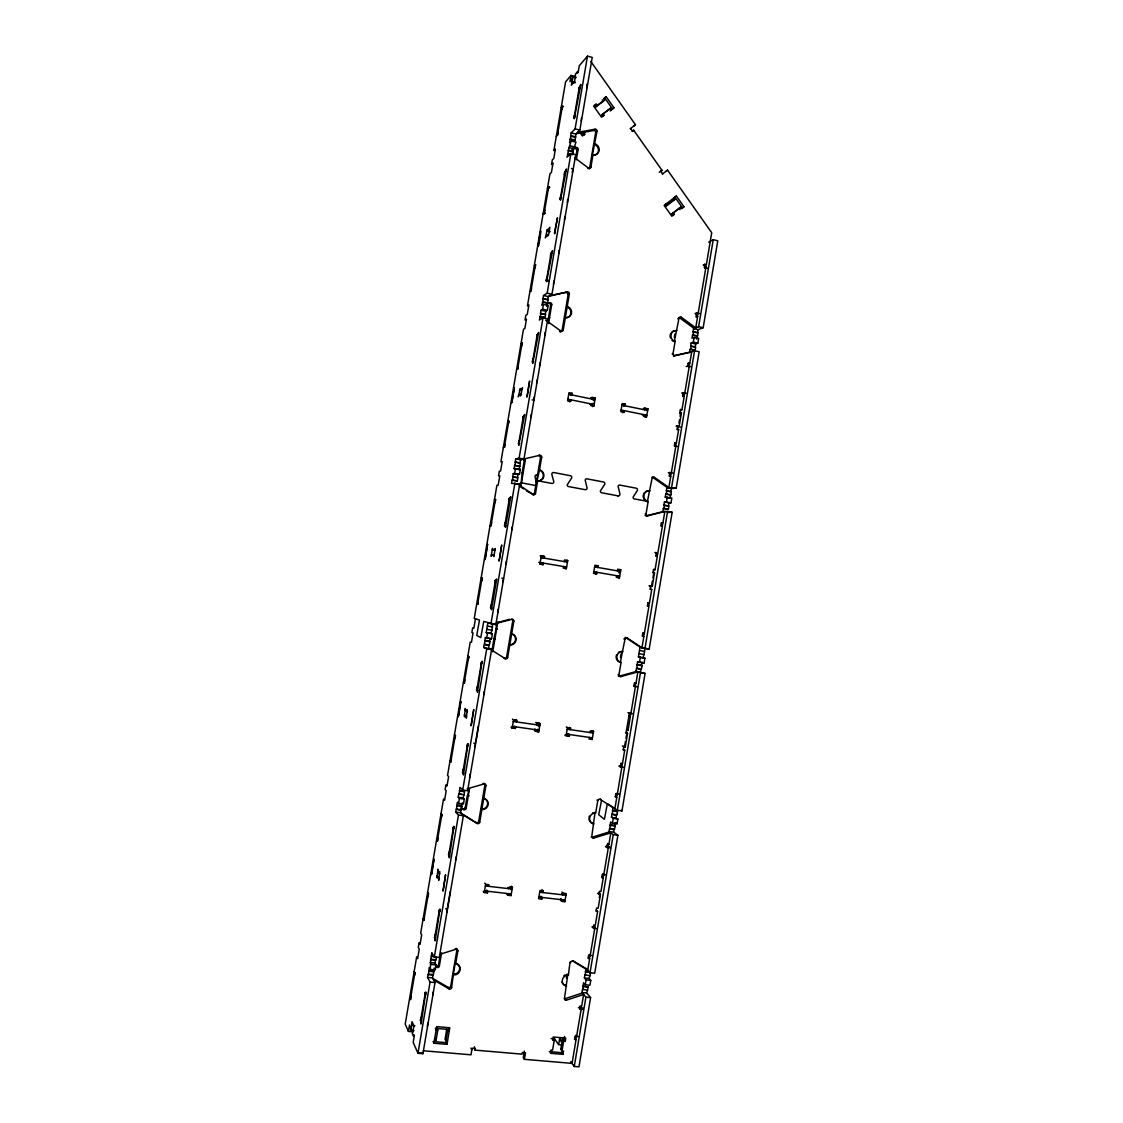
<?xml version="1.0" encoding="UTF-8"?>
<svg xmlns="http://www.w3.org/2000/svg" width="1123" height="1123" viewBox="0 0 1123 1123"><rect width="100%" height="100%" fill="white"/><g stroke="black" fill="none" stroke-linecap="round" stroke-linejoin="round"><path stroke-width="1.5" d="M601.521 800.446L598.713 814.722L604.385 819.327L607.361 803.703L617.327 810.315L621.974 810.918L645.079 673.449L635.983 671.259L636.516 668.059C642.749 672.424 644.377 662.752 637.05 664.872L637.597 661.672L644.097 662.977L644.911 658.162L638.397 656.871L638.931 653.67L643.998 654.541L667.567 511.428L672.158 512.285L649.15 649.234L640.012 647.269L638.931 653.67M626.816 733.193C627.35 730.511 624.781 733.417 627.518 733.53L625.272 746.935L622.339 746.009M653.783 572.842C654.26 570.035 651.635 573.755 654.527 572.912L652.281 586.276L649.276 585.813L652.281 586.276M575.636 76.617L571.06 75.423L565.585 81.853L553.878 150.608L555.408 149.05L553.807 158.399L552.305 159.915L551.505 164.562L553.021 163.074L551.421 172.409L549.919 173.868L527.445 305.947L528.863 305.035L527.263 314.412L525.859 315.296L525.059 319.957L526.462 319.1L524.862 328.478L523.472 329.306L500.9 461.876L502.206 461.609L500.605 471.014L499.314 471.239L498.514 475.927L499.805 475.731L498.205 485.136L496.913 485.304L474.271 618.38L479.493 620.064L476.728 635.421L480.784 637.569L483.76 621.44L495.847 624.556L519.752 483.859L511.597 483.395L512.144 480.125L517.31 480.967L517.857 477.696L512.706 476.84L513.267 473.569L519.5 474.243L520.342 469.316L514.095 468.656L514.657 465.385L519.809 466.227L520.37 462.957L515.204 462.115L515.766 458.844L519.121 458.156L523.964 459.082L547.785 318.932L542.971 317.893L539.377 319.999L540.303 316.504L545.076 317.542L545.638 314.286L540.486 313.471L541.033 310.215L542.577 309.274L547.364 310.313L548.192 305.414L543.406 304.361L541.862 305.316L542.802 301.82L547.575 302.873L548.136 299.602L542.971 298.802L543.532 295.546L547.168 293.187L551.983 294.254L575.706 154.665L570.919 153.472L567.045 157.234L568.561 150.342L573.306 151.507L572.744 154.763M554.537 232.798L554.636 233.781L557.457 217.75L554.537 232.798L555.141 232.321M538.128 245.895C539.84 244.589 543.125 212.907 538.128 245.895L538.675 245.46M498.921 559.9L498.977 561.163L501.714 545.006L499.44 559.956M526.785 396.026L526.855 397.149L529.593 381.062L527.347 395.815M484.954 558.37L484.982 559.563L487.607 544.136L485.417 558.412M442.869 889.584L442.967 891.143L445.55 874.817L443.29 890.174M511.597 401.837L511.653 402.918L514.348 387.589L512.102 401.641M470.958 724.419L470.972 725.823L473.738 709.596L471.421 724.742M431.372 873.189L431.443 874.663L434.011 859.095L431.751 873.722M458.212 715.477L458.226 716.811L460.865 701.314L458.633 715.772M617.832 495.875L618.099 495.861A1.642 1.572 86.9 0 0 619.896 493.811L618.099 486.315A1.642 1.572 86.1 0 1 619.91 485.094L636.222 488.196A1.642 1.558 86.9 0 1 637.232 490.751L633.119 497.11A1.642 1.558 87.6 0 0 634.411 498.921L648.139 501.49L646.062 513.857A1.628 1.558 89.7 0 0 647.957 515.724L664.844 511.512L662.921 522.981L661.405 522.995M446.968 1044.362L449.776 1027.784L436.721 1026.619L433.899 1043.239L446.968 1044.362L446.126 1042.663L433.099 1041.54L433.899 1043.239M487.761 891.283L487.48 892.925L484.252 892.56L485.655 884.32L484.687 883.141M515.359 728.462L514.292 727.802L514.573 726.174L515.639 726.82L515.359 728.462L512.158 728.013L513.548 719.801L512.481 719.169M544.501 556.475L543.35 556.376L543.069 558.005L544.234 558.117L544.501 556.475L541.328 555.927L539.938 564.097L543.125 564.644L543.392 563.016L542.241 562.89L541.974 564.518L543.125 564.644M487.48 892.925L486.778 890.09M569.529 401.88L569.81 400.251L571.046 399.844L570.779 401.473L567.62 400.827L568.996 392.685L572.154 393.331L571.874 394.959L570.638 395.38L570.905 393.766L572.154 393.331M516.748 720.264L516.468 721.907L515.401 721.261L515.682 719.632L516.748 720.264L513.548 719.801M474.411 1046.776L475.057 1050.131L522.013 1054.146L522.293 1052.518L525.466 1052.784L524.357 1059.326L572.056 1063.369L576.057 1039.589L574.822 1037.947M475.057 1050.131L475.338 1048.489L472.109 1048.208L471 1054.806L423.259 1050.763M510.797 889.486L511.358 886.215L512.411 887.395L511.021 895.593L507.821 895.228L508.101 893.585M536.668 724.812L536.934 723.184L535.811 722.538L540.107 723.633L538.731 731.817L535.559 731.354L535.825 729.725L534.702 729.066M563.451 566.483L563.184 568.112L566.329 568.659L567.719 560.517L564.56 559.97L564.279 561.598M591.793 399.03L592.074 397.402L595.204 398.047L593.828 406.147L592.523 406.54L593.07 403.297M538.422 726.258L538.97 723.001M569.249 736.183L568.027 735.495L568.294 733.88L569.529 734.554L569.249 736.183L566.104 735.733L567.48 727.592L566.259 726.946M623.616 406.189L623.897 404.589L625.3 404.196L625.02 405.81M541.749 899.074L542.016 897.445L540.879 896.252L540.598 897.881L541.749 899.074L538.577 898.723L539.966 890.553L543.125 890.918L542.844 892.546L541.707 891.367L541.974 889.739L543.125 890.918M570.624 728.055L570.344 729.669L569.122 729.024L569.389 727.395L570.624 728.055L567.48 727.592M596.65 573.909L596.917 572.281L595.597 572.14L595.33 573.755L596.65 573.909L593.52 573.362L594.895 565.262L598.012 565.81L597.745 567.424L596.425 567.297L596.692 565.683L598.012 565.81M623.939 412.253L624.206 410.653L622.802 411.018L622.535 412.618L623.939 412.253L620.837 411.636L622.198 403.564L625.3 404.196M524.371 1051.086L523.276 1057.613L524.357 1059.326M561.865 892.027L563.072 893.206L566.203 893.571L564.841 901.699L561.697 901.348L561.977 899.72L560.77 898.512M563.072 893.206L562.791 894.834L561.584 893.655M589.336 737.39L589.07 739.018L592.186 739.453L593.548 731.368L592.242 730.708M590.151 732.533L590.431 730.919L593.548 731.368M616.597 575.692L616.33 577.306L619.419 577.84L620.78 569.782L617.692 569.235L617.411 570.849M644.56 409.797L644.841 408.182L647.915 408.814L646.553 416.844L645.093 417.195M618.857 572.856L619.391 569.642L620.78 569.782M553.063 1038.747L554.229 1040.403L552.586 1050.159L551.014 1050.033L550.467 1053.29L563.016 1054.371L563.564 1051.114L561.991 1050.974L560.798 1049.303L562.426 1039.575L563.999 1039.716L565.206 1041.372L563.634 1041.232L562.426 1039.575M566.427 978.245L566.989 974.834M620.443 657.418L621.005 654.035M674.333 337.363L674.895 334.008M582.697 1009.493L579.594 1009.198L580.142 1005.955L581.686 1006.096L583.637 994.501L566.413 1000.172A1.67 1.544 -54.2 0 1 564.476 998.459L567.789 974.483A5.573 5.138 -54.6 0 0 566.497 974.525M609.873 847.865L606.785 847.472L607.332 844.243L608.877 844.44L610.814 832.873L593.702 838.067A1.656 1.558 -60.7 0 1 591.779 836.312L595.022 812.673A5.503 5.18 -61.6 0 0 592.411 813.052M636.938 686.855L633.877 686.378L634.411 683.163L635.955 683.402L637.878 671.891L620.879 676.579A1.642 1.558 -73.1 0 1 618.97 674.769L621.047 662.43L620.359 662.205L624.964 639.212A1.628 1.558 -76.7 0 1 627.364 638.089L641.935 647.789L643.872 636.278L642.426 635.927M647.409 501.532L652.028 478.44A1.628 1.558 86.2 0 1 654.414 477.373L668.887 487.508L670.81 476.04L669.294 475.745L669.827 472.544L672.874 473.134M672.003 340.367A5.461 5.124 75.7 0 0 674.333 341.603L678.994 318.272A1.642 1.53 74.9 0 1 681.366 317.276L695.727 327.832L697.65 316.405L696.148 316.068L696.681 312.882L699.699 313.57M566.568 986.022A5.587 5.138 -54.6 0 1 562.328 980.098A5.587 5.138 -54.6 0 1 568.392 975.199L570.021 962.074M593.87 823.917A5.503 5.18 -61.6 0 1 589.659 817.867A5.503 5.18 -61.6 0 1 595.681 813.136L597.787 800.615A1.642 1.558 -62.8 0 1 600.201 799.408L614.885 808.686L616.822 797.133L615.46 796.277M688.202 363.684L689.789 363.178L691.712 351.738L674.937 355.486A1.642 1.544 76.8 0 1 673.056 353.563L675.12 341.308A5.461 5.138 75.7 0 1 670.993 334.879A5.461 5.138 75.7 0 1 676.902 330.653M561.654 1044.867L558.636 1044.601L559.703 1038.34L562.132 1043.646M562.398 1042.074L562.539 1038.382M561.991 1050.974L563.634 1041.232M563.999 1039.716L564.532 1036.487M565.206 1041.372L565.753 1038.115L553.218 1037.006L552.67 1040.263L554.229 1040.403M570.835 1061.656L574.26 1066.457L578.963 1066.85L590.6 997.631L585.911 997.182L581.953 992.493L582.5 989.279L587.568 990.219L588.115 987.005L583.048 986.05L583.581 982.822L585.28 984.787L589.94 985.236L590.754 980.393L589.042 978.456L584.395 977.993L584.943 974.764L590.01 975.719L590.544 972.49L585.476 971.549L586.024 968.321L590.024 972.757L594.699 973.234L617.889 835.231L613.635 832.157L609.017 831.582L609.564 828.367C615.839 832.662 617.468 822.991 610.098 825.152L610.645 821.938L612.442 823.201L617.074 823.791L617.889 818.962L611.445 817.123L611.993 813.908C618.268 818.218 619.882 808.546 612.526 810.694L613.074 807.493M708.739 242.147L713.245 239.704L717.779 240.785L703.18 327.719L698.618 326.709L693.593 328.674L693.059 331.847L698.099 332.633L697.565 335.805L692.526 335.019L691.993 338.191L694.126 337.391L698.66 338.388L697.86 343.161L693.326 342.178L691.178 342.95L690.645 346.123L695.699 346.923L695.165 350.095L690.112 349.309L689.578 352.482L694.576 350.755L699.138 351.738L676.214 488.168L666.851 487.663L666.318 490.849L671.372 491.677L670.838 494.864L665.785 494.036L665.237 497.222L671.835 497.966L671.035 502.767L664.437 502.009L663.904 505.196L668.957 506.024L668.424 509.21L663.37 508.382L662.837 511.569L667.567 511.428M582.921 989.77L583.048 986.05M585.364 975.241L585.476 971.549M614.618 829.279L610.014 828.69L610.098 825.152M617.046 814.821L612.442 814.217L612.526 810.694M623.419 767.276L620.345 766.855L620.879 763.626L622.423 763.851L624.725 750.164L623.335 749.448M623.728 746.725L623.181 749.939L624.725 750.164M627.954 712.586L629.371 713.189L625.988 733.305L627.518 733.53M641.57 668.943L636.994 668.213L637.05 664.872M642.875 632.825L642.342 636.025L643.872 636.278M647.381 606.069L647.915 602.854L649.445 603.121L651.733 589.477L650.217 589.224C650.54 583.792 650.54 588.845 651.537 586.178M660.857 525.901L661.391 522.7L662.921 522.981M663.875 508.368L664.409 505.168M666.29 494.008L666.823 490.821M686.293 393.275L683.261 392.643L682.728 395.829L684.244 396.152L681.97 409.727L680.44 409.404L679.906 412.604L681.422 412.913L679.19 426.221L677.674 425.912L677.127 429.112L678.657 429.421L676.369 442.995L674.811 443.262M686.153 366.547L687.739 366.042L688.273 362.855L689.789 363.178M690.645 349.113L691.178 345.94M693.059 334.808L693.593 331.636M666.023 171.286L667.553 170.149L711.729 232.728L706.353 264.649L704.851 264.298L704.318 267.485L707.322 268.186M575.776 1035.252L576.338 1037.975L581.419 1007.724L580.577 1006.699L580.31 1008.314L579.468 1007.289M589.364 954.466L589.954 956.993L595.022 926.812L594.151 925.956L593.885 927.57L593.014 926.714M602.925 873.834L603.528 876.179L608.596 846.054L607.711 845.366L607.431 846.981L606.546 846.307L609.621 846.686M616.457 793.343L616.176 794.958L617.103 795.533L622.156 765.451L621.23 764.945L620.963 766.546L620.036 766.04M634.453 686.279L634.72 684.665L635.674 685.016L630.635 715.028L629.02 712.614M643.437 632.839L643.17 634.439L644.139 634.677L649.178 604.721L648.196 604.553L647.929 606.153M661.377 526.182L661.644 524.581L662.654 524.581L657.629 554.481L655.902 552.769M674.797 446.364L675.063 444.764L676.102 444.596L671.077 474.439L670.052 474.552L670.333 472.951L669.308 473.064M688.188 366.702L689.522 364.764L684.511 394.552L683.458 394.833L683.725 393.232L682.686 393.513M704.725 268.369L706.086 266.235L697.916 314.819L696.836 315.268L697.102 313.668L696.035 314.117M599.191 897.53C601.563 894.792 597.745 890.581 600.412 894.764L598.152 908.226L596.594 908.044L596.06 911.286L597.604 911.455L595.288 925.198L593.744 925.029L593.197 928.258L596.299 928.595M624.851 744.914L625.413 741.559M625.974 738.218L626.536 734.863M651.817 584.507L652.379 581.181M652.94 577.84L653.502 574.499M678.966 423.062L679.527 419.735M680.089 416.422L680.58 412.043L679.962 412.829M585.28 984.787L586.094 979.93L584.395 977.993M588.396 957.231L589.673 958.621L587.722 970.216L572.449 960.811M601.942 876.67L603.262 877.807L600.959 891.522L599.401 891.353L598.868 894.582L600.412 894.764M612.442 823.201L613.256 818.358L611.445 817.123M626.522 730.09L628.066 730.315L630.368 716.628L628.95 716.025M644.097 662.977L639.506 662.247L640.321 657.432L638.397 656.871M653.572 569.572L655.06 569.712L657.348 556.082L655.832 555.815L656.365 552.6L654.877 552.516M666.458 501.911L667.273 497.11M693.326 342.178L694.126 337.391M574.26 1066.457L585.911 997.182M590.6 997.631L586.599 992.957L587.568 990.219M589.042 978.456L590.01 975.719M590.024 972.757L613.242 834.642L609.017 831.582M613.635 832.157L614.169 828.956M614.702 825.742L615.25 822.527L617.074 823.791M616.064 817.712L616.597 814.512M617.327 810.315L640.461 672.719L635.983 671.259M640.559 671.989L641.093 668.789M641.626 665.588L642.174 662.388M642.974 657.601L643.998 654.541M663.904 505.196L668.452 506.052L668.985 502.865L671.035 502.767M670.838 494.864L669.785 498.079L665.237 497.222M666.318 490.849L670.866 491.72L671.4 488.533L676.214 488.168M671.624 487.284L694.576 350.755M690.645 346.123L695.165 347.105L695.699 343.933L697.86 343.161M696.499 339.174L697.565 335.805M693.059 331.847L697.565 332.829L698.099 329.657L703.18 327.719M698.618 326.709L713.245 239.704M410.4 999.203L414.906 972.757M423.89 919.905L428.396 893.515M437.366 840.776L441.844 814.428M450.814 761.787L455.278 735.481M464.22 682.938L468.698 656.702M477.612 604.244L482.076 578.05M490.99 525.704L495.44 499.553M504.325 447.305L508.775 421.209M517.647 369.06L522.083 343.006M530.94 290.955L535.362 264.958M557.443 135.195L562.356 106.362L563.564 106.671M475.464 618.759L473.864 628.206L472.671 627.785L471.871 632.488L473.05 632.937L471.449 642.384L470.27 641.907L447.53 775.474L448.624 776.512L447.01 786.002L445.929 784.921L445.115 789.637L446.196 790.746L444.582 800.236L443.515 799.085L420.69 933.157L421.672 934.869L420.044 944.387L419.076 942.632L418.275 947.377L419.244 949.146L417.616 958.663L416.661 956.866L405.221 1024.092L408.407 1031.405L413.166 1031.812M408.407 1031.405L409.502 1024.976L410.878 1030.324L414.078 1030.605M571.06 75.423L569.993 81.698L573.081 76.841L576.155 77.641M573.081 76.841L571.34 85.208L574.597 81.46L575.538 73.978L577.615 71.563L577.334 73.163L578.177 72.195L579.257 65.78L587.469 56.15L592.228 57.413L579.875 130.071L575.917 134.072L575.369 137.315L570.638 136.122L571.186 132.879L575.102 128.878L587.469 56.15M410.878 1030.324L412.015 1021.705L413.952 1025.973L412.323 1033.581L413.531 1036.318L413.811 1034.676L414.303 1035.785L413.18 1042.355L417.967 1053.29L422.922 1053.711L435.008 982.583L432.495 977.922L433.057 974.61L428.158 974.132L427.582 977.445L430.067 982.106L417.967 1053.29M437.352 876.347L437.072 877.961L437.914 869.16L438.167 871.504M464.754 715.267L464.473 716.867L465.259 708.445L465.568 710.438M492.056 554.79L491.13 556.334L492.492 548.333L492.871 549.989M519.247 394.931L518.264 396.798L520.328 388.558L520.061 390.144M547.14 230.917L547.42 229.331L545.301 237.894L547.982 234.356L547.715 235.956L548.487 235.339L549.849 227.337L547.14 230.917L550.242 231.647M438.503 877.975L438.77 880.362L439.612 871.49L439.332 873.118M466.031 716.137L466.354 718.173L467.14 709.68L466.859 711.294M493.46 554.93L493.839 556.601L495.215 548.543L494.274 550.102M520.777 394.327L520.496 395.942L522.574 387.632L521.591 389.527M434.18 967.998L433.324 975.101L428.41 974.624L429.281 967.507L430.334 969.444L435.261 969.935L436.103 964.952L435.022 963.029L435.584 959.716L430.685 959.224L430.334 969.444M431.513 956.389L436.426 956.88L435.85 960.193L430.951 959.702L431.808 952.599L434.334 957.007L439.275 957.498L463.378 815.677L460.57 812.729L455.699 812.111L456.261 808.813C462.69 813.333 464.417 803.184 456.822 805.514L457.384 802.215L458.563 803.422L463.448 804.054L464.29 799.085L463.083 797.891L458.226 797.26L458.788 793.961L462.03 794.382M458.788 793.961L463.953 794.887L464.515 791.589L459.644 790.957L459.911 787.363L462.704 790.059L467.617 790.704L491.621 649.445L483.704 647.424L484.266 644.139C490.653 648.743 492.379 638.566 484.813 640.854L485.375 637.569L488.603 638.075M485.375 637.569L491.537 638.833L492.379 633.877L486.217 632.642L486.778 629.357L491.93 630.242L492.716 623.56M486.778 629.357L487.887 622.788L491.86 623.546M549.245 281.312L546.073 280.61L547.013 277.072M568.154 150.749L571.186 140.951L575.945 142.144L572.884 151.914L568.561 150.342M570.077 139.378L574.822 140.557L575.79 136.894L571.046 135.701L569.529 142.621L571.186 140.951M420.564 1020.807L425.266 993.139M434.657 937.873L439.36 910.276M448.737 855.122L453.411 827.567M461.427 809.739L456.556 809.121L456.822 805.514M459.082 794.256L459.644 790.957M462.774 772.526L467.449 745.026M476.798 690.084L481.458 662.64M489.417 645.037L484.589 644.265L484.813 640.854M490.779 607.824L495.44 580.423M504.746 525.704L509.393 498.373M512.495 480.068L513.057 476.784M515.008 465.315L515.569 462.044M518.672 443.753L523.318 416.479M532.583 361.971L537.215 334.738M540.303 316.504L540.865 313.247M542.802 301.82L543.364 298.55M546.466 280.343L551.084 253.166M560.307 198.869L564.925 171.749M574.134 117.564L579.257 87.44L580.521 87.762M420.816 1021.34L421.055 1024.106L425.814 991.988L425.533 993.658M434.938 938.337L435.191 940.906L439.907 909.04L439.626 910.697M449.018 855.473L449.312 857.86L453.987 826.247L453.706 827.904M463.083 772.792L463.406 774.996L468.038 743.608L467.758 745.265M477.107 690.266L477.457 692.287L482.062 661.152L481.781 662.795M491.116 607.908L491.495 609.733L496.731 578.963L495.776 580.493M505.083 525.704L505.504 527.347L510.726 496.633L509.744 498.345M519.037 443.669L518.756 445.312L524.694 414.471L523.683 416.352M532.962 361.788L532.681 363.431L538.633 332.478L537.594 334.528M546.845 280.076L546.578 281.705L552.544 250.64L551.477 252.872M560.714 198.518L560.433 200.147L566.427 168.969L565.332 171.37M574.555 117.115L574.274 118.743L580.816 84.379L579.679 86.962M458.563 803.422L459.405 798.453L458.226 797.26M486.68 638.061L487.522 633.105M514.685 473.344L515.527 468.417M542.577 309.274L543.406 304.361M434.334 957.007L458.451 815.059L455.699 812.111M462.704 790.059L486.736 648.673L483.704 647.424M490.976 623.784L514.91 482.96M519.121 458.156L542.971 317.893M547.168 293.187L570.919 153.472M460.57 812.729L461.132 809.43M461.693 806.132L462.255 802.833M463.083 797.891L463.953 794.887M488.533 648.182L489.095 644.897M489.656 641.612L490.204 638.327L491.537 638.833M492.379 633.877L491.046 633.414L491.93 630.242M512.706 476.84L517.506 477.738L518.068 474.468L519.5 474.243M514.095 468.656L518.896 469.568L519.809 466.227M515.204 462.115L520.005 463.027L520.567 459.756L523.964 459.082M540.486 313.471L545.245 314.51L545.806 311.253L547.364 310.313M546.634 306.368L547.575 302.873M542.971 298.802L547.743 299.855L548.291 296.598L551.983 294.254M427.344 1026.352L427.905 1023.025M432.622 995.301L433.183 991.974M446.729 912.255L450.253 891.522M455.559 860.288L456.12 856.975M469.625 777.509L470.186 774.21M474.875 746.655L475.436 743.342L473.808 743.117M475.689 741.784L478.384 725.991M483.662 694.898L484.224 691.6M497.671 612.442L498.233 609.143M502.893 581.7L503.455 578.401L501.841 578.134M505.841 564.42L506.389 561.121M511.653 530.14L512.214 526.855M530.814 417.391L531.376 414.106M534.295 396.896L533.748 400.181L532.148 399.858M536.626 383.238L537.173 379.967M539.545 366.042L540.107 362.771M544.739 335.482L545.301 332.211M553.442 284.231L554.004 280.961M558.636 253.728L559.184 250.471M564.406 219.715L564.967 216.458M567.326 202.589L567.634 199.529M581.167 121.087L581.461 118.097M586.852 87.65L586.782 84.225M438.56 964.727A1.642 1.516 -46.8 0 1 436.145 965.962L436.917 967.338A1.642 1.53 -46.8 0 0 439.346 966.103L438.56 964.727L440.314 954.396M460.781 807.788L463.729 809.599A1.614 1.544 -51.4 0 0 466.129 808.434L465.273 807.549L467.308 795.547A5.362 5.124 -52.3 0 0 468.586 795.533M491.874 650.961L493.909 639.001A5.292 5.166 -68.1 0 0 495.173 639.029M497.363 629.119A5.292 5.166 -68.2 0 0 496.155 628.74L496.563 623.405M519.837 486.399L520.426 482.974L521.451 482.848L535.053 485.389A1.586 1.544 82.1 0 0 535.825 485.333L536.064 485.22M523.318 473.05A5.278 5.138 80 0 0 522.167 472.671L524.216 460.627A1.586 1.544 77.4 0 0 522.335 458.788L522.546 458.746M549.751 317.767A5.32 5.068 66.7 0 0 548.571 317.332L550.607 305.33L551.73 304.642A1.6 1.53 65.9 0 0 549.863 302.747L546.508 303.449M575.439 159.143L576.899 150.608L578.106 149.443A1.614 1.502 61.9 0 0 576.239 147.506L572.912 148.124M469.021 795.954A5.362 5.124 -52.3 0 1 467.744 795.968L469.021 788.486M496.155 628.74L493.909 639.001M548.249 322.175L548.571 317.332M439.346 966.103L441.606 952.823M466.129 808.434L469.498 788.599M492.66 651.845A1.6 1.558 -65.2 0 0 492.829 651.354L497.812 621.96M520.875 486.287L525.269 460.416A1.586 1.544 77.5 0 0 524.385 458.689M548.529 323.522L551.73 304.642M576.366 159.705L578.106 149.443M434.461 1039.912L436.103 1040.052L437.788 1030.086L436.973 1028.443M433.562 979.902L449.102 988.914A1.727 1.6 -47.5 0 0 451.628 987.608L450.772 986.106L456.949 949.679A1.713 1.6 -48.2 0 0 456.64 948.402M461.764 813.993L477.191 823.454A1.699 1.614 -52.2 0 0 479.703 822.218L478.749 821.25L484.911 784.963A1.685 1.614 -54 0 0 484.21 783.335M509.8 644.883L511.667 633.919A5.559 5.418 -69.1 0 1 516.019 640.236A5.559 5.418 -69.1 0 1 509.8 644.883L507.666 657.474A1.67 1.628 -66.2 0 1 505.168 658.625L504.129 658.204A1.67 1.614 -66.2 0 0 506.627 657.039L512.762 620.893A1.656 1.614 -72.1 0 0 512.27 619.405M532.934 494.836A1.656 1.614 83.4 0 0 534.394 493.474L540.5 457.468A1.656 1.614 78.4 0 0 538.535 455.545L539.672 455.32A1.67 1.614 78.4 0 1 541.651 457.243L539.503 469.919A5.559 5.39 81 0 1 543.869 475.97A5.559 5.39 81 0 1 538.422 480.911L537.089 480.841L539.503 469.919M560.854 331.832A1.67 1.6 68.2 0 0 562.047 330.555L568.126 294.689L569.361 293.931A1.685 1.586 66.7 0 0 567.41 291.952L549.863 295.602M589.266 168.983A1.685 1.572 63.1 0 0 589.589 168.253L595.653 132.528L596.973 131.251A1.699 1.572 62.5 0 0 595.036 129.215L577.601 132.374M453.355 974.188L455.222 963.169A5.713 5.306 -47.9 0 1 459.63 969.205A5.713 5.306 -47.9 0 1 453.355 974.188L451.628 987.608M481.851 809.585L483.718 798.579A5.643 5.376 -53.3 0 1 488.098 804.77A5.643 5.376 -53.3 0 1 481.851 809.585L479.703 822.218M567.227 306.551A5.601 5.32 67.6 0 1 571.509 313.12A5.601 5.32 67.6 0 1 565.374 317.416L569.361 293.931M594.179 144.446A5.643 5.222 62.9 0 1 598.433 151.128A5.643 5.222 62.9 0 1 592.354 155.255L596.973 131.251M453.79 974.918A5.727 5.32 -47.9 0 0 460.079 969.935A5.727 5.32 -47.9 0 0 455.657 963.885L457.833 951.069L456.949 949.679M483.718 798.579L485.88 785.805A1.685 1.614 -54.1 0 0 483.887 783.994L483.115 783.321M511.667 633.919L513.829 621.201A1.67 1.628 -72.1 0 0 511.835 619.335L511.625 619.278M526.392 490.807L533.032 494.457A1.67 1.614 83.5 0 0 535.517 493.376L537.664 480.756L551.884 483.437A1.656 1.614 82.8 0 0 552.684 483.367L553.162 483.101A1.656 1.614 82.8 0 0 553.709 481.36L551.884 474.608A1.656 1.614 81.7 0 1 552.432 472.867L552.909 472.601A1.656 1.614 81.7 0 1 553.709 472.544L570.428 475.717A1.656 1.6 83.1 0 1 571.144 476.054L571.509 476.475A1.656 1.6 83.1 0 1 571.453 478.314L567.255 484.743A1.656 1.6 84.1 0 0 567.494 485.796L567.845 486.217A1.656 1.6 84.1 0 0 568.575 486.568L585.195 489.684A1.656 1.586 85.2 0 0 585.981 489.628L586.459 489.361A1.656 1.586 85.2 0 0 586.992 487.621L585.181 480.083A1.656 1.586 84.2 0 1 587.006 478.861L603.514 481.992A1.642 1.586 85.2 0 1 604.23 482.329L604.595 482.75A1.642 1.586 85.2 0 1 604.539 484.575L600.384 490.962A1.642 1.586 86.1 0 0 601.689 492.772L618.099 495.861M562.047 330.555L563.255 329.909L565.374 317.416M589.589 168.253L590.895 167.088L593 154.651A5.657 5.236 62.9 0 0 599.092 150.524A5.657 5.236 62.9 0 0 594.839 143.828M445.901 1040.909L447.586 1030.956L446.743 1029.3L445.059 1039.224L445.901 1040.909L447.53 1041.049M678.404 426.375C677.983 429.183 676.551 425.659 679.19 426.221M624.57 746.584C624.009 749.392 622.998 744.465 625.272 746.935M580.535 86.008L578.836 87.903L578.71 90.682M561.823 109.464L562.735 105.927L561.191 107.654L562.398 107.962M557.977 132.079L557.836 134.788L556.306 136.402M574.681 114.307L573.713 117.999L575.397 116.231M595.766 106.91L597.085 105.548L596.102 104.158L594.783 105.534L595.766 106.91L603.262 101.323L604.609 99.933L603.641 98.557L606.139 96.69L613.972 107.766L610.112 110.966M606.139 96.69L604.792 98.08L612.596 109.113M582.626 134.058L583.848 132.851L584.788 134.156L583.553 135.364L582.626 134.058L585.013 132.275M602.981 113.858L603.963 115.248L602.616 116.567L601.633 115.192L602.981 113.858L610.491 108.243L611.474 109.633L613.972 107.766M610.491 108.243L601.633 115.192M571.719 149.289L576.239 147.506M576.338 133.651L593.716 130.493L595.036 129.215M566.146 170.598L564.518 172.128L564.364 175.006M548.094 190.166L548.993 186.699L547.505 188.103L548.712 188.383M572.239 172.366L573.053 168.885L571.467 168.492M634.004 125.958L635.45 124.681L590.866 61.526M587.919 168.506L588.438 168.043A1.699 1.572 63.2 0 0 590.895 167.088M632.235 131.489L633.667 130.226L661.952 170.247L660.731 171.187L662.64 173.897M544.739 209.889L544.571 212.682L543.097 213.974L544.304 214.254M560.868 195.613L559.914 199.22L561.528 197.802M666.037 205.93L667.567 204.905L666.613 203.558L665.083 204.583L666.037 205.93L674.909 199.248L673.954 197.901M667.567 204.905L674.909 199.248M671.751 213.974L673.295 212.977L674.249 214.325L672.705 215.321L671.751 213.974L679.05 208.345L680.622 207.32L681.577 208.667L684.005 206.786L676.397 196.02L674.839 197.072L682.433 207.797L684.005 206.786M673.295 212.977L680.622 207.32M674.249 214.325L671.807 216.22L664.156 205.439L676.397 196.02M659.215 172.324L661.952 170.247M662.345 174.093L667.553 170.149M630.298 128.766L635.45 124.681M633.667 130.226L632.431 131.152L630.48 128.415M534.281 265.772L535.727 264.691L534.829 268.074M552.263 252.282L550.691 253.461L550.523 256.423M603.963 115.248L601.451 117.115L593.59 106.039L596.102 104.158M584.788 134.156L582.388 135.953L579.552 132.009M597.085 105.548L604.609 99.933M531.474 287.839L531.291 290.717L529.874 291.685M546.073 280.61L547.631 279.543M536.597 483.437L535.067 476.966A1.586 1.544 81 0 1 535.587 475.31L536.05 475.057A1.586 1.544 81 0 1 536.808 475.001L536.597 475.029M549.863 302.747L548.74 303.449A1.6 1.516 65.8 0 1 550.607 305.33M548.684 296.346L567.41 291.952M545.076 317.542L539.924 316.742M521.044 343.582L522.42 342.824L521.549 346.137M538.352 334.121L536.836 334.949L536.654 338.009M559.816 331.439L560.784 330.934A1.685 1.6 68.3 0 0 563.255 329.909M704.851 264.298L703.209 265.126L706.353 264.649M518.18 365.93L517.984 368.891L516.622 369.551M533.13 358.7L532.204 362.139L533.706 361.438M677.745 318.806L678.994 318.272M678.825 317.641A1.628 1.53 74.8 0 1 679.794 317.949L681.366 317.276M695.067 313.556L696.681 312.882M696.035 317.079L697.65 316.405M519.359 390.439L522.307 389.232M518.545 395.212L521.479 394.047M674.333 341.603L675.12 341.308M672.13 353.885L673.056 353.563M674.937 355.486L673.379 356.033L690.112 352.299M695.165 350.095L690.112 349.309M564.42 998.698A1.67 1.53 -54.1 0 0 565.206 998.642L582.374 992.999M507.764 421.532L509.098 421.097L508.242 424.34M524.413 416.114L522.953 416.591L522.756 419.749M592.074 397.402L590.768 397.823L595.204 398.047M441.409 953.834L455.826 949.314A1.713 1.6 -48.2 0 1 457.833 951.069M593.183 400.209L594.923 399.662L568.715 394.313M589.673 404.28L590.979 403.887L590.698 405.515L593.828 406.147M591.161 836.902A1.642 1.544 -60.7 0 0 592.397 837.07L609.466 831.904M592.354 405.052L594.109 404.533L567.887 399.198M467.182 788.809L483.887 783.994M618.268 675.906A1.628 1.558 -73 0 0 619.503 676.102L636.446 671.414M681.689 393.064L683.261 392.643M682.672 396.559L684.244 396.152M497.784 622.423L509.603 619.335M494.05 623.981L511.835 619.335M504.859 444.175L504.662 447.235L503.343 447.558M519.233 440.483L518.321 443.852L519.752 443.487M644.841 408.182L643.381 408.561L647.915 408.814M645.065 515.359A1.628 1.558 89.6 0 0 646.497 515.766L663.328 511.555M642.3 414.977L643.746 414.612L643.479 416.226L646.553 416.844M644.869 415.707L646.82 415.243L621.103 410.021M680.398 410.092L681.97 409.727M520.005 459.377L523.374 458.577M520.918 459.686L539.672 455.32M679.864 413.278L681.422 412.913M677.674 425.912L676.116 426.235L680.65 427.147M677.099 429.73L678.657 429.421M524.216 460.627L525.269 460.416M540.5 457.468L541.651 457.243M518.896 469.568L520.342 469.316M522.167 472.671L521.156 483.115M517.31 480.967L512.144 480.125M536.527 480.911L537.664 480.756M516.398 484.28L519.752 483.859M668.297 472.713L669.827 472.544M651.958 477.261A1.628 1.544 86.2 0 1 652.926 477.528L654.414 477.373M669.28 476.194L670.81 476.04M534.394 493.474L535.517 493.376M494.471 499.637L495.762 499.524L494.906 502.697M510.446 498.289L509.042 498.401L508.831 501.658M646.68 501.574L648.139 501.49M668.424 509.21L663.37 508.382M667.385 512.411L672.158 512.285M645.192 513.885L646.062 513.857M646.497 515.766L647.957 515.724M491.523 522.574L491.298 525.704L490.035 525.704M505.294 522.42L504.395 525.704L505.785 525.704M655.86 555.983L657.348 556.082M492.225 549.933L494.934 550.158M541.328 555.927L540.177 555.829L543.35 556.376M419.37 1052.883L422.669 1053.149M560.798 1049.303L562.356 1049.429M549.301 1051.591L561.809 1052.672L563.016 1054.371M576.057 1039.589L574.499 1039.449L575.046 1036.206L578.163 1036.487M411.706 1025.467L414.906 1025.748M449.425 1029.524L435.345 1028.289L436.159 1029.945L437.788 1030.086M551.154 1038.564L554.537 1038.859M447.586 1030.956L449.214 1031.096L448.358 1029.454M566.483 560.405L567.719 560.517M491.411 554.734L494.106 554.987M578.331 1007.654L582.991 1008.089M427.582 977.445L432.495 977.922M581.953 992.493L586.599 992.957M430.067 982.106L435.008 982.583M428.719 970.819L433.618 971.297M428.986 971.311L433.885 971.788M583.469 986.541L588.115 987.005M430.123 962.537L435.022 963.029M431.19 964.46L436.103 964.952M586.094 979.93L590.754 980.393M431.246 955.912L434.517 956.249M585.911 972.013L590.544 972.49M589.673 958.621L588.129 958.452L588.663 955.224L591.765 955.547M618.661 571.2L620.514 571.396L594.614 566.89M564.981 566.862L566.61 567.031L538.801 562.328M445.663 908.76L447.291 908.942M591.905 926.966L594.993 927.303M565.108 568.519L566.329 568.659M484.532 890.904L511.302 893.95M538.858 897.095L565.108 900.07M486.512 891.732L483.297 891.367L484.252 892.56M597.548 893.403L599.092 893.585M485.655 884.32L488.884 884.685L488.603 886.328L487.621 885.163M512.411 887.395L509.21 887.03L508.93 888.658L507.891 887.493M485.375 885.963L512.13 889.037L510.726 887.465M539.686 892.195L565.936 895.199L564.308 893.613M617.847 576.015L619.685 576.225L593.8 571.747M605.353 874.761L602.265 874.382L601.717 877.61L603.262 877.807M618.043 577.671L619.419 577.84M608.526 846.826L605.451 846.447L606.785 847.472M458.451 815.059L463.378 815.677M613.242 834.642L617.889 835.231M459.405 798.453L464.29 799.085M613.256 818.358L617.889 818.962M457.117 805.823L461.988 806.44M610.547 825.475L615.165 826.065M459.349 790.662L464.515 791.589M612.976 811.003L617.594 811.606M618.913 794.115L615.825 793.708L615.278 796.937L616.822 797.133M650.259 589.28L651.733 589.477M622.03 766.504L618.955 766.083L620.345 766.855M514.292 727.802L511.091 727.353L512.158 728.013M534.422 730.694L538.731 731.817M568.027 735.495L564.883 735.046L566.104 735.733M536.934 723.184L540.107 723.633M513.267 721.443L539.84 725.276L538.324 724.405M567.199 729.22L593.267 732.982L591.54 732.098M512.425 726.37L539.012 730.175L537.496 729.29M566.385 734.105L592.453 737.839M628.824 716.404L630.368 716.628M629.371 713.189L632.431 713.638M486.736 648.673L491.621 649.445M640.461 672.719L645.079 673.449M485.136 640.98L489.979 641.738M637.527 665.013L642.117 665.742M486.217 632.642L491.046 633.414M640.321 657.432L644.911 658.162M641.542 647.522L644.588 648.013M489.46 623.293L495.117 624.332M487.326 626.072L492.492 626.957M639.478 650.47L644.532 651.34M647.985 602.869L649.445 603.121M539.756 563.507L542.956 564.055M539.672 563.564L543.462 564.223M655.06 569.712L653.544 569.445L652.996 572.646L654.527 572.912M541.047 557.555L567.438 562.146M481.163 577.896L482.385 578.106L481.542 581.195M496.45 580.605L495.103 580.366L494.878 583.721M513.267 473.569L518.068 474.468M664.437 502.009L668.985 502.865M515.766 458.844L520.567 459.756M666.851 487.663L671.4 488.533M514.657 465.385L519.444 466.298M665.785 494.036L670.319 494.906M676.369 442.995L674.853 442.701L674.305 445.901L677.351 446.505M621.931 405.178L647.634 410.428M687.739 366.042L690.771 366.688M541.033 310.215L545.806 311.253M691.178 342.95L695.699 343.933M543.532 295.546L548.291 296.598M693.593 328.674L698.099 329.657M542.423 302.059L547.182 303.112M692.526 335.019L697.032 336.002M545.427 213.286L544.206 213.005L548.628 187.05L549.835 187.344M568.013 153.584L571.172 154.37M567.592 153.991L570.751 154.777M570.358 145.85L575.116 147.029M568.701 147.492L573.432 148.671M570.498 138.957L575.229 140.136M575.102 128.878L579.875 130.071M571.186 132.879L575.917 134.072M624.978 637.485A1.628 1.558 -76.7 0 1 625.96 637.724L627.364 638.089M572.281 81.586L575.355 82.386M571.874 82.049L574.948 82.849M623.841 638.917L624.964 639.212M478.159 601.1L477.921 604.328L476.714 604.006M491.341 604.525L490.456 607.725L491.776 608.09M646.104 648.42L649.15 649.234M512.762 620.893L513.829 621.201M637.597 661.672L639.506 662.247M493.446 623.798L495.847 624.556M618.141 674.488L618.97 674.769M619.503 676.102L620.879 676.579M634.523 682.896L635.955 683.402M506.627 657.039L507.666 657.474M626.662 729.655L628.066 730.315M467.814 656.281L468.993 656.829L468.151 659.847M482.427 663.089L481.135 662.5L480.897 665.939M590.88 738.78L592.186 739.453M621.033 763.093L622.423 763.851M464.768 679.794L464.515 683.107L463.364 682.447M477.359 686.799L476.475 689.915L477.738 690.631M432.762 978.414L448.245 987.398L449.102 988.914M573.179 960.853L584.971 967.914M460.865 813.038L477.191 823.454M488.87 648.322L505.168 658.625M620.963 810.259L621.974 810.918M600.314 799.029L601.296 799.688M464.978 710.045L467.463 711.701M625.96 637.724L640.489 647.395M597.001 800.081L597.787 800.615M519.205 485.052L533.032 494.457M519.5 486.119L523.641 488.926M464.164 714.86L466.635 716.544M652.926 477.528L667.357 487.621M545.694 320.139L560.784 330.934M679.794 317.949L694.126 328.463M574.808 157.838L588.438 168.043M607.529 843.429L608.877 844.44M592.397 837.07L593.702 838.067M454.45 734.835L455.559 735.705L454.745 738.639M468.375 745.742L467.14 744.788L466.887 748.325M484.911 784.963L485.88 785.805M451.348 758.629L451.081 762.026L449.986 761.043M463.336 769.227L462.479 772.259L463.687 773.34M596.299 910.22L597.604 911.455M564.841 901.699L563.62 900.492L560.503 900.141L561.697 901.348M463.729 809.599L462.873 808.714A1.614 1.53 -51.3 0 0 465.273 807.549M441.058 813.529L442.111 814.722L441.311 817.586M454.296 828.563L453.131 827.244L452.85 830.88M511.021 895.593L509.968 894.399L506.782 894.034L507.821 895.228M567.789 974.483L568.392 975.199M437.9 837.604L437.633 841.099L436.58 839.793M449.298 851.81L448.442 854.757L449.593 856.203M565.206 998.642L566.413 1000.172M437.633 870.774L439.879 873.862M554.201 1038.382L558.636 1044.601M436.819 875.603L439.051 878.733M602.293 99.933L603.262 101.323M679.05 208.345L680.005 209.678M427.638 892.364L428.635 893.894L427.849 896.687M440.188 911.539L439.079 909.855L438.798 913.589M524.104 1052.714L525.185 1054.427M455.292 948.472L455.826 949.314M455.222 963.169L455.657 963.885M424.438 916.747L424.143 920.327L423.16 918.67M435.233 934.561L434.39 937.424L435.471 939.235M470.902 1048.152L471.828 1049.851M414.19 971.353L415.145 973.22L414.359 975.929M426.052 994.683L425.013 992.634L424.705 996.466M435.289 1038.368L436.103 1040.052M410.948 996.017L410.639 999.695L409.713 997.715M421.125 1017.48L420.311 1020.26L421.336 1022.435M422.43 1052.602L422.922 1053.711M575.046 148.671A1.614 1.502 61.9 0 1 576.899 150.608M495.678 628.585A5.292 5.166 -68.1 0 1 496.885 628.95M621.047 662.43A5.447 5.208 -74.8 0 1 616.878 656.253A5.447 5.208 -74.8 0 1 622.858 651.677M620.359 662.205A5.447 5.194 -74.8 0 1 616.555 654.765M618.31 652.505A5.447 5.194 -74.8 0 1 619.559 651.789M620.893 651.466A5.447 5.194 -74.8 0 1 622.17 651.48M593.211 823.44A5.503 5.18 -61.6 0 1 588.943 818.723M589.014 817.39A5.503 5.18 -61.6 0 1 589.378 816.112M570.512 962.636A1.67 1.544 -55.3 0 1 572.941 961.372M565.964 985.292A5.573 5.138 -54.6 0 1 561.949 982.064M563.872 975.719A5.573 5.138 -54.6 0 1 565.15 974.932M450.772 986.106A1.713 1.586 -47.4 0 1 448.245 987.398M478.749 821.25A1.685 1.6 -52.2 0 1 476.236 822.471M483.241 798.13A5.629 5.362 -53.2 0 1 487.607 804.307A5.629 5.362 -53.2 0 1 481.374 809.107M511.133 633.751A5.559 5.404 -69.1 0 1 515.485 640.054A5.559 5.404 -69.1 0 1 509.281 644.686M645.585 500.844A5.433 5.18 87.8 0 0 646.666 501.391L647.409 501.349A5.433 5.18 87.8 0 1 644.069 494.864A5.433 5.18 87.8 0 1 649.936 490.863M644.588 499.974A5.433 5.18 87.8 0 1 643.802 498.837M643.325 497.531A5.433 5.18 87.8 0 1 643.339 494.92M643.774 493.727A5.433 5.18 87.8 0 1 644.504 492.618M645.514 491.72A5.433 5.18 87.8 0 1 649.192 490.919M538.928 470.004A5.545 5.376 80.9 0 1 543.293 476.04A5.545 5.376 80.9 0 1 537.861 480.981M560.321 331.861A1.67 1.6 68.2 0 1 559.801 331.706M566.61 306.902A5.587 5.306 67.5 0 1 570.891 313.471A5.587 5.306 67.5 0 1 564.771 317.767M566.174 292.71A1.67 1.586 66.6 0 1 568.126 294.689M593.716 130.493A1.699 1.558 62.5 0 1 595.653 132.528M670.431 337.911A5.461 5.124 75.7 0 1 670.599 333.924M671.301 332.745A5.461 5.124 75.7 0 1 676.13 330.962"/></g></svg>
